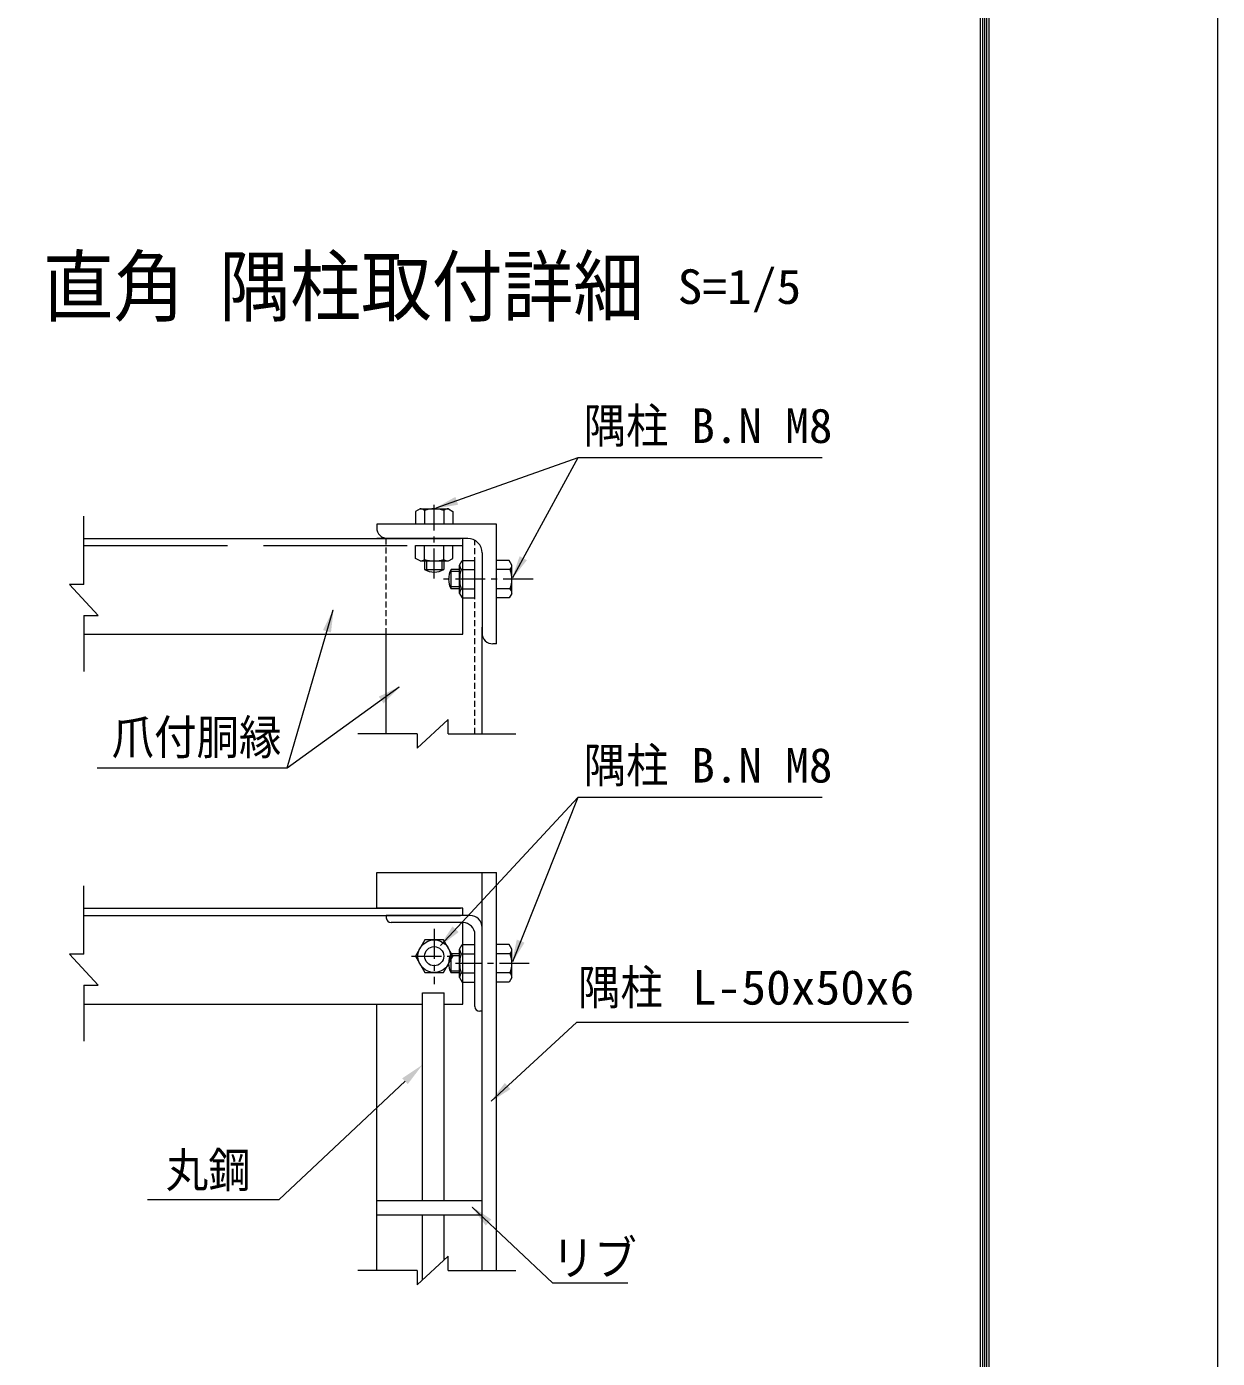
# Model space of a CAD drawing. Units: millimetres, scale not verified, with parts at other scales. Extents: x -4455 to 4455, y -3150 to 3150.
# Drawn here: x 2963 to 4455, y -882 to 786 of the extents above; entities that cross this region are included whole.
import ezdxf
from ezdxf.enums import TextEntityAlignment as Align

# ---------------------------------------------------------------- set-up
doc = ezdxf.new("R2010")
doc.units = ezdxf.units.MM
doc.header["$LTSCALE"] = 30
for name, pattern in [('DASHED', [7.5, 6, -1.5]), ('USER1', [2, 1.25, -0.25, 0.25, -0.25]), ('USER4', [0.375, 0.25, -0.125])]:
    doc.linetypes.add(name, pattern=pattern)
for name, color, linetype, lineweight in [('0-7_7詳細', 7, 'Continuous', 18), ('0-8_0', 1, 'Continuous', 18), ('0-E_D-TTL', 7, 'Continuous', 9)]:
    doc.layers.add(name, color=color, linetype=linetype, lineweight=lineweight)
doc.styles.add('ＭＳ ゴシック', font='')
doc.styles.get('ＭＳ ゴシック').set_extended_font_data('MS Gothic')

# ---------------------------------------------------------------- blocks, each defined once
blk = doc.blocks.new('50X6')
at = {"layer": '0-8_0', "color": 7, "lineweight": 9}
for p, q in [((0, 1500), (45, 1500)), ((0, 1500), (0, 0)), ((180, 360), (180, 1365)), ((360, 180), (1365, 180)), ((0, 0), (1500, 0)), ((1500, 0), (1500, 45))]:
    blk.add_line(p, q, dxfattribs=at)
for centre, radius, start, end in [((45, 1365), 135, 0, 90), ((360, 360), 180, 180, 270.0001), ((1365, 45), 135, 0, 90.0001)]:
    blk.add_arc(centre, radius, start, end, dxfattribs=at)

msp = doc.modelspace()

# ---------------------------------------------------------------- linework, layer by layer
at = {"layer": '0-7_7詳細', "lineweight": 9}
for p, q in [((3654.06, 245.94), (3572.11, 95.79)), ((3456.19, 182.23), (3450.43, 178.9)), ((3450.43, 178.9), (3450.43, 163.03)), ((3456.19, 182.23), (3491.71, 182.23)), ((3461.95, 180.17), (3461.95, 163.03)), ((3485.95, 180.17), (3485.95, 163.03)), ((3491.71, 182.23), (3497.47, 178.9)), ((3497.47, 178.9), (3497.47, 163.03)), ((3035.04, 145.03), (3506.95, 145.03)), ((3509.95, 145.03), (3401.95, 145.03)), ((3450.43, 136.03), (3497.47, 136.03)), ((3450.43, 120.15), (3450.43, 136.03)), ((3461.95, 118.89), (3461.95, 136.03)), ((3485.95, 118.89), (3485.95, 136.03)), ((3509.95, 25.03), (3509.95, 145.03)), ((3456.19, 116.83), (3450.43, 120.15)), ((3456.19, 116.83), (3491.71, 116.83)), ((3461.95, 116.83), (3461.95, 106.17)), ((3485.95, 116.83), (3485.95, 106.17)), ((3524.95, 70.51), (3524.95, 117.55)), ((3567.83, 117.55), (3551.95, 117.55)), ((3551.95, 70.51), (3551.95, 117.55)), ((3571.15, 111.79), (3567.83, 117.55)), ((3461.95, 106.17), (3485.95, 106.17)), ((3495.09, 82.03), (3495.09, 106.03)), ((3505.75, 106.03), (3495.09, 106.03)), ((3505.75, 76.27), (3505.75, 111.79)), ((3507.81, 106.03), (3524.95, 106.03)), ((3569.09, 106.03), (3551.95, 106.03)), ((3571.15, 76.27), (3571.15, 111.79)), ((3505.75, 82.03), (3495.09, 82.03)), ((3505.75, 76.27), (3509.08, 70.51)), ((3507.81, 82.03), (3524.95, 82.03)), ((3509.08, 70.51), (3524.95, 70.51)), ((3569.09, 82.03), (3551.95, 82.03)), ((3567.83, 70.51), (3551.95, 70.51)), ((3571.15, 76.27), (3567.83, 70.51)), ((3533.95, -99.7), (3533.95, 34.03)), ((3035.04, 25.03), (3509.95, 25.03)), ((3413.95, -99.7), (3413.95, 25.03)), ((3289.75, -142.21), (3430.27, -40.96)), ((3654.06, -179.41), (3571.89, -385.32)), ((3401.95, -318.18), (3401.95, -273.18)), ((3401.95, -273.18), (3551.95, -273.18)), ((3533.95, -772.03), (3533.95, -273.18)), ((3551.95, -772.03), (3551.95, -273.18)), ((3035.04, -318.18), (3506.95, -318.18)), ((3035.04, -327.18), (3506.95, -327.18)), ((3509.95, -318.18), (3401.95, -318.18)), ((3518.95, -327.18), (3413.95, -327.18)), ((3413.95, -327.18), (3413.95, -330.18)), ((3424.45, -318.18), (3424.75, -318.18)), ((3509.95, -327.18), (3509.95, -318.18)), ((3509.95, -336.18), (3419.95, -336.18)), ((3509.95, -438.18), (3509.95, -336.18)), ((3533.95, -447.18), (3533.95, -342.18)), ((3524.95, -441.18), (3524.95, -351.18)), ((3524.95, -410.7), (3524.95, -363.66)), ((3567.83, -363.66), (3551.95, -363.66)), ((3551.95, -410.7), (3551.95, -363.66)), ((3571.15, -369.42), (3567.83, -363.66)), ((3495.09, -399.18), (3495.09, -375.18)), ((3505.75, -375.18), (3495.09, -375.18)), ((3505.75, -404.94), (3505.75, -369.42)), ((3507.81, -375.18), (3524.95, -375.18)), ((3569.09, -375.18), (3551.95, -375.18)), ((3571.15, -404.94), (3571.15, -369.42)), ((3505.75, -399.18), (3495.09, -399.18)), ((3507.81, -399.18), (3524.95, -399.18)), ((3569.09, -399.18), (3551.95, -399.18)), ((3505.75, -404.94), (3509.08, -410.7)), ((3509.08, -410.7), (3524.95, -410.7)), ((3567.83, -410.7), (3551.95, -410.7)), ((3571.15, -404.94), (3567.83, -410.7)), ((3459.27, -684.67), (3459.27, -424.24)), ((3459.27, -424.24), (3486.27, -424.24)), ((3486.27, -684.67), (3486.27, -424.24)), ((3035.04, -438.18), (3459.27, -438.18)), ((3401.95, -772.03), (3401.95, -438.18)), ((3486.27, -438.18), (3509.95, -438.18)), ((3533.95, -447.18), (3530.95, -447.18)), ((3533.95, -684.67), (3401.95, -684.67)), ((3533.95, -702.67), (3401.95, -702.67)), ((3459.27, -783.87), (3459.27, -702.67)), ((3486.27, -758.8), (3486.27, -702.67))]:
    msp.add_line(p, q, dxfattribs=at)
at = {"layer": '0-7_7詳細', "color": 1, "linetype": 'USER1'}
for p, q in [((3473.95, 94.93), (3473.95, 187.29)), ((3597.96, 94.03), (3481.51, 94.03)), ((3473.95, -343.99), (3473.95, -413.38)), ((3445.39, -378.18), (3502.51, -378.18)), ((3593.05, -387.18), (3500.69, -387.18))]:
    msp.add_line(p, q, dxfattribs=at)
at = {"layer": '0-7_7詳細', "color": 4}
for p, q in [((3035.04, 87.47), (3035.04, 173.05)), ((3017.04, 87.47), (3053.04, 48.69)), ((3035.04, 87.47), (3017.04, 87.47)), ((3035.04, 48.69), (3035.04, -21.5)), ((3035.04, 48.69), (3053.04, 48.69)), ((3452.63, -117.7), (3491.4, -81.7)), ((3491.4, -99.7), (3491.4, -81.7)), ((3452.63, -99.7), (3378.41, -99.7)), ((3452.63, -99.7), (3452.63, -117.7)), ((3491.4, -99.7), (3576.09, -99.7)), ((3035.04, -375.74), (3035.04, -290.16)), ((3017.04, -375.74), (3053.04, -414.52)), ((3035.04, -375.74), (3017.04, -375.74)), ((3035.04, -414.52), (3035.04, -484.71)), ((3035.04, -414.52), (3053.04, -414.52)), ((3452.63, -790.03), (3491.4, -754.03)), ((3491.4, -772.03), (3491.4, -754.03)), ((3452.63, -772.03), (3378.41, -772.03)), ((3452.63, -772.03), (3452.63, -790.03)), ((3491.4, -772.03), (3576.09, -772.03))]:
    msp.add_line(p, q, dxfattribs=at)
at = {"layer": '0-7_7詳細', "color": 3, "linetype": 'DASHED'}
msp.add_line((3035.04, 136.03), (3509.95, 136.03), dxfattribs=at)
at = {"layer": '0-7_7詳細', "color": 1, "linetype": 'USER4'}
for p, q in [((3413.95, 25.03), (3413.95, 145.11)), ((3524.95, -99.7), (3524.95, 142.62))]:
    msp.add_line(p, q, dxfattribs=at)
at = {"layer": '0-7_7詳細', "color": 1}
for p, q in [((3464.35, 116.83), (3464.35, 104.96)), ((3483.55, 116.83), (3483.55, 104.96)), ((3505.75, 103.63), (3493.88, 103.63)), ((3505.75, 84.43), (3493.88, 84.43)), ((3505.75, -377.58), (3493.88, -377.58)), ((3505.75, -396.78), (3493.88, -396.78)), ((3437.41, -534.78), (3279.71, -682.97)), ((3114.97, -682.97), (3279.71, -682.97))]:
    msp.add_line(p, q, dxfattribs=at)
at = {"layer": '0-7_7詳細', "lineweight": 9}
for points in [[(3959.87, 245.94), (3654.06, 245.94), (3475.84, 182.9)], [(3491.71, 116.83), (3497.47, 120.15), (3497.47, 136.03)], [(3505.75, 111.79), (3509.08, 117.55), (3524.95, 117.55)], [(3051.75, -142.21), (3289.75, -142.21), (3347.56, 55.66)], [(3959.87, -179.41), (3654.06, -179.41), (3481.64, -364.96)], [(3505.75, -369.42), (3509.08, -363.66), (3524.95, -363.66)], [(4068.11, -461.36), (3652.28, -461.36), (3545.36, -559.78)], [(3716.42, -787.66), (3622.5, -787.66), (3521.67, -692.52)]]:
    msp.add_lwpolyline(points, dxfattribs=at)
at = {"layer": '0-7_7詳細', "color": 3}
msp.add_lwpolyline([(3497.47, -378.18), (3485.71, -357.81), (3462.19, -357.81), (3450.43, -378.18), (3462.19, -398.55), (3485.71, -398.55)], close=True, dxfattribs=at)
for radius in [20.4, 12]:
    msp.add_circle((3473.95, -378.18), radius, dxfattribs=at)
at = {"layer": '0-7_7詳細', "lineweight": 9}
for centre, radius, start, end in [((3456.19, 173.14), 9.09, 50.6618, 90), ((3473.95, 146.23), 36, 70.52878, 109.47122), ((3491.71, 173.14), 9.09, 90, 129.3382), ((3456.19, 125.92), 9.09, 270, 309.3382), ((3473.95, 152.83), 36, 250.52878, 289.47122), ((3491.71, 125.92), 9.09, 230.6618, 270), ((3473.95, 126.95), 24, 240, 300), ((3515.88, 94.03), 24, 150, 210), ((3514.84, 111.79), 9.09, 180, 219.3382), ((3541.75, 94.03), 36, 160.52878, 199.47122), ((3535.15, 94.03), 36, 340.52878, 19.47122), ((3562.07, 111.79), 9.09, 320.6618, 0), ((3514.84, 76.27), 9.09, 140.6618, 180), ((3562.07, 76.27), 9.09, 0, 39.3382), ((3419.95, -330.18), 6, 180, 270), ((3518.95, -342.18), 15, 0, 90), ((3509.95, -351.18), 15, 0, 90), ((3515.88, -387.18), 24, 150, 210), ((3514.84, -369.42), 9.09, 180, 219.3382), ((3541.75, -387.18), 36, 160.52878, 199.47122), ((3535.15, -387.18), 36, 340.52878, 19.47122), ((3562.07, -369.42), 9.09, 320.6618, 0), ((3514.84, -404.94), 9.09, 140.6618, 180), ((3562.07, -404.94), 9.09, 0, 39.3382), ((3530.95, -441.18), 6, 180, 270)]:
    msp.add_arc(centre, radius, start, end, dxfattribs=at)
at = {"layer": '0-7_7詳細'}
for points in [[(3473.95, 182.23), (3500.5, 197.15), (3503.97, 187.32)], [(3571.15, 94.03), (3580.95, 122.86), (3590.1, 117.87)], [(3348.12, 57.58), (3344.71, 27.32), (3334.71, 30.24)], [(3431.9, -39.79), (3410.6, -61.55), (3404.51, -53.1)], [(3480.28, -366.42), (3496.89, -340.9), (3504.52, -347.99)], [(3571.15, -387.18), (3577.43, -357.39), (3587.11, -361.25)], [(3543.89, -561.14), (3562.43, -536.99), (3569.49, -544.65)], [(3520.21, -691.14), (3545.61, -707.94), (3538.46, -715.52)]]:
    msp.add_solid(points, dxfattribs=at)
at = {"layer": '0-7_7詳細', "color": 1}
msp.add_solid([(3433.98, -531.14), (3459.27, -514.24), (3440.83, -538.43)], dxfattribs=at)
at = {"layer": '0-E_D-TTL', "color": 2, "lineweight": 18}
msp.add_lwpolyline([(-4454.85, 3150.21), (4454.85, 3150.21), (4454.85, -3150.21), (-4454.85, -3150.21)], close=True, dxfattribs=at)
at = {"layer": '0-E_D-TTL'}
for points in [[(-4168.47, 2916.87), (4168.47, 2916.87), (4168.47, -2916.87), (-4168.47, -2916.87)], [(-4165.81, 2914.21), (4165.81, 2914.21), (4165.81, -2914.21), (-4165.81, -2914.21)], [(-4163.16, 2911.56), (4163.16, 2911.56), (4163.16, -2911.56), (-4163.16, -2911.56)], [(-4160.51, 2908.91), (4160.51, 2908.91), (4160.51, -2908.91), (-4160.51, -2908.91)], [(-4157.86, 2906.26), (4157.86, 2906.26), (4157.86, -2906.26), (-4157.86, -2906.26)]]:
    msp.add_lwpolyline(points, close=True, dxfattribs=at)

# ---------------------------------------------------------------- block references
at = {"layer": '0-7_7詳細', "xscale": 0.1, "yscale": 0.1, "rotation": 180}
msp.add_blockref('50X6', (3551.95, 163.03), dxfattribs=at)

# ---------------------------------------------------------------- texts
at = {"layer": '0-7_7詳細', "style": 'ＭＳ ゴシック', "width": 0.9}
msp.add_text('直角 隅柱取付詳細', height=72.16, dxfattribs=at).set_placement((2983.82, 403.03), align=Align.BOTTOM_LEFT)
at = {"layer": '0-7_7詳細', "color": 3, "style": 'ＭＳ ゴシック'}
for s, width, p in [('S=1/5', 1.05, (3778.87, 425.82)), ('隅柱', 0.9, (3661.09, 251.67)), ('爪付胴縁', 0.9, (3069.89, -138.49)), ('隅柱', 0.9, (3661.09, -173.68)), ('隅柱', 0.9, (3654.01, -451.84)), ('L-50x50x6', 1.05, (3796.82, -451.84)), ('丸鋼', 0.9, (3137.8, -680.8)), ('リブ', 0.9, (3621.29, -790.75))]:
    msp.add_text(s, height=43.33, dxfattribs=dict(at, width=width)).set_placement(p, align=Align.BOTTOM_LEFT)
for p in [(3795.9, 251.67), (3795.9, -173.68)]:
    msp.add_text('B.N M8', height=43.33, dxfattribs=at).set_placement(p, align=Align.BOTTOM_LEFT)

doc.saveas('drawing.dxf')
